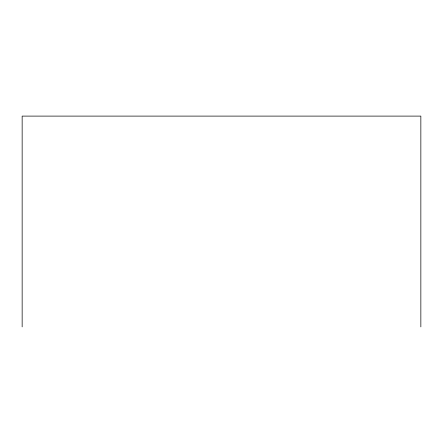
<?xml version="1.0" encoding="UTF-8"?>
<svg xmlns="http://www.w3.org/2000/svg" width="443" height="443" viewBox="0 0 443 443"><rect width="100%" height="100%" fill="white"/><g stroke="black" fill="none" stroke-linecap="round" stroke-linejoin="round"><path stroke-width="0.66" d="M420.85 326.895L420.85 116.105L22.15 116.105L22.15 326.895"/></g></svg>
